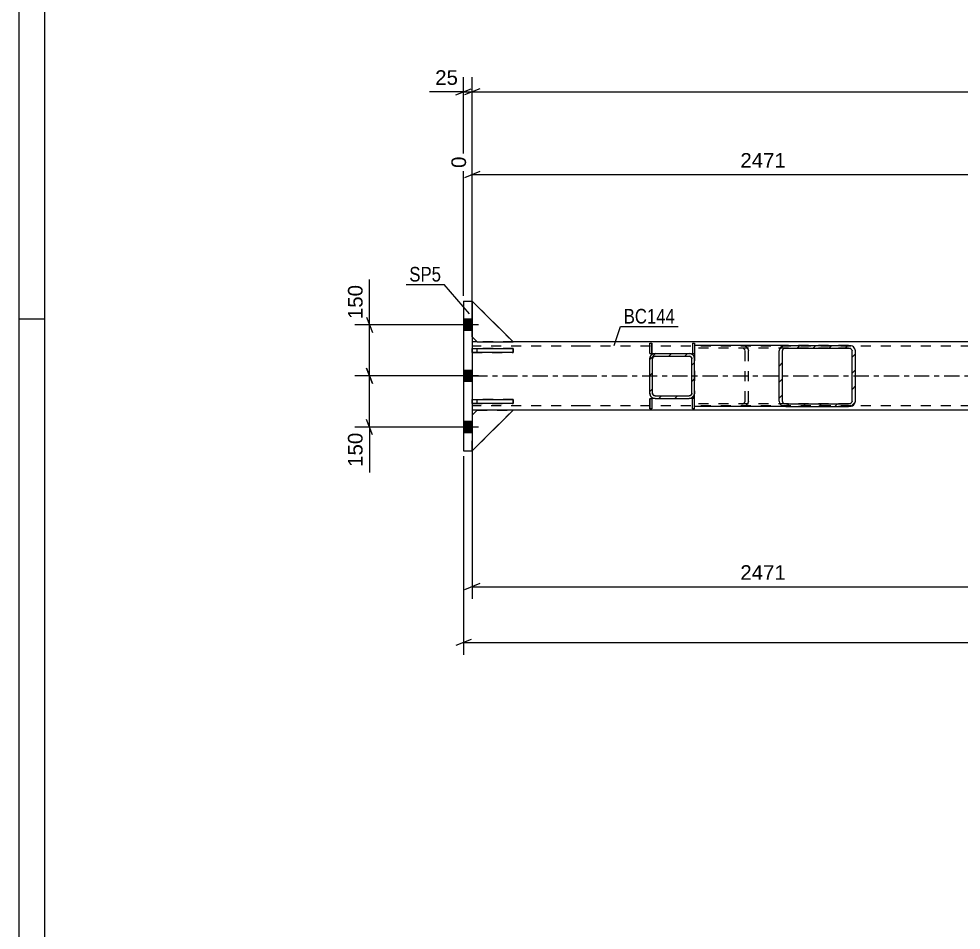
# Model space of a CAD drawing. Header units: millimetres. Extents: x -82 to 1107, y -634 to 207.
# Drawn here: x -82 to 102.5, y -455.6 to -277.2 of the extents above; entities that cross this region are included whole.
import ezdxf

# ---------------------------------------------------------------- set-up
doc = ezdxf.new("R2010")
doc.units = ezdxf.units.MM
doc.linetypes.add('DXK_LINE_DOT2', pattern=[3.9198, 1.9599, -1.9599])
doc.linetypes.add('DXK_LINE_DOT3', pattern=[5.9187, 2.979, -0.9799, 0.9799, -0.9799])
doc.styles.add('Arial', font='ARIAL.TTF', dxfattribs={"height": 0.2})
doc.styles.add('Arial Narrow', font='ARIALN.TTF', dxfattribs={"height": 0.2})

# ---------------------------------------------------------------- blocks, each defined once
blk = doc.blocks.new('Unknown-348435297-1162')
at = {"color": 5, "linetype": 'Continuous'}
for p, q in [((-82.03, 207.06), (-82.03, -633.94)), ((-77.03, 202.06), (-77.03, -628.94)), ((-77.03, -335.94), (-82.03, -335.94))]:
    blk.add_line(p, q, dxfattribs=at)
blk = doc.blocks.new('Part-348435297-1861 - 1833')
at = {"color": 2, "linetype": 'Continuous'}
for p, q in [((7.75, -340.41), (6.75, -340.41)), ((28.08, -340.41), (14.75, -340.41)), ((919.58, -340.41), (28.18, -340.41)), ((7.75, -353.75), (6.75, -353.75)), ((28.08, -353.75), (14.75, -353.75)), ((919.58, -353.75), (28.18, -353.75))]:
    blk.add_line(p, q, dxfattribs=at)
at = {"color": 7, "linetype": 'DXK_LINE_DOT2'}
for p, q in [((6.75, -340.41), (6.75, -353.75)), ((28.08, -341.21), (6.75, -341.21)), ((14.75, -340.41), (7.75, -340.41)), ((927.58, -341.21), (28.18, -341.21)), ((28.08, -352.95), (6.75, -352.95)), ((14.75, -353.75), (7.75, -353.75)), ((927.58, -352.95), (28.18, -352.95))]:
    blk.add_line(p, q, dxfattribs=at)
at = {"color": 7, "linetype": 'DXK_LINE_DOT3'}
for p, q in [((6.75, -347.08), (28.08, -347.08)), ((28.18, -347.08), (927.58, -347.08))]:
    blk.add_line(p, q, dxfattribs=at)
blk = doc.blocks.new('Part-348435297-1870 - 1833')
at = {"color": 2, "linetype": 'Continuous'}
for p, q in [((6.75, -341.68), (14.75, -341.68)), ((6.75, -342.48), (6.75, -341.68)), ((14.75, -342.48), (6.75, -342.48)), ((14.75, -341.68), (14.75, -342.48))]:
    blk.add_line(p, q, dxfattribs=at)
at = {"color": 7, "linetype": 'DXK_LINE_DOT2'}
blk.add_line((7.75, -342.48), (7.75, -341.68), dxfattribs=at)
blk = doc.blocks.new('Part-348435297-1871 - 1833')
at = {"color": 2, "linetype": 'Continuous'}
for p, q in [((6.75, -351.68), (14.75, -351.68)), ((6.75, -352.48), (6.75, -351.68)), ((14.75, -351.68), (14.75, -352.48)), ((14.75, -352.48), (6.75, -352.48))]:
    blk.add_line(p, q, dxfattribs=at)
at = {"color": 7, "linetype": 'DXK_LINE_DOT2'}
blk.add_line((7.75, -352.48), (7.75, -351.68), dxfattribs=at)
blk = doc.blocks.new('Part-348435297-1874 - 1833')
at = {"color": 7, "linetype": 'DXK_LINE_DOT2'}
for p, q in [((6.75, -354.75), (7.75, -353.75)), ((14.75, -353.75), (6.75, -361.75)), ((7.75, -353.75), (14.75, -353.75)), ((6.75, -361.75), (6.75, -354.75))]:
    blk.add_line(p, q, dxfattribs=at)
blk = doc.blocks.new('Part-348435297-1877 - 1833')
at = {"color": 7, "linetype": 'DXK_LINE_DOT2'}
for p, q in [((6.75, -354.75), (7.75, -353.75)), ((14.75, -353.75), (6.75, -361.75)), ((7.75, -353.75), (14.75, -353.75)), ((6.75, -361.75), (6.75, -354.75))]:
    blk.add_line(p, q, dxfattribs=at)
blk = doc.blocks.new('Part-348435297-1880 - 1833')
at = {"color": 2, "linetype": 'Continuous'}
for p, q in [((6.75, -354.75), (7.75, -353.75)), ((14.75, -353.75), (6.75, -361.75)), ((14.75, -353.75), (7.75, -353.75))]:
    blk.add_line(p, q, dxfattribs=at)
at = {"color": 7, "linetype": 'DXK_LINE_DOT2'}
blk.add_line((6.75, -361.75), (6.75, -354.75), dxfattribs=at)
blk = doc.blocks.new('Part-348435297-1883 - 1833')
at = {"color": 7, "linetype": 'DXK_LINE_DOT2'}
for p, q in [((14.75, -340.41), (6.75, -332.41)), ((6.75, -332.41), (6.75, -339.41)), ((6.75, -339.41), (7.75, -340.41)), ((7.75, -340.41), (14.75, -340.41))]:
    blk.add_line(p, q, dxfattribs=at)
blk = doc.blocks.new('Part-348435297-1886 - 1833')
at = {"color": 7, "linetype": 'DXK_LINE_DOT2'}
for p, q in [((14.75, -340.41), (6.75, -332.41)), ((6.75, -332.41), (6.75, -339.41)), ((6.75, -339.41), (7.75, -340.41)), ((7.75, -340.41), (14.75, -340.41))]:
    blk.add_line(p, q, dxfattribs=at)
blk = doc.blocks.new('Part-348435297-1889 - 1833')
at = {"color": 2, "linetype": 'Continuous'}
for p, q in [((14.75, -340.41), (6.75, -332.41)), ((6.75, -339.41), (7.75, -340.41)), ((7.75, -340.41), (14.75, -340.41))]:
    blk.add_line(p, q, dxfattribs=at)
at = {"color": 7, "linetype": 'DXK_LINE_DOT2'}
blk.add_line((6.75, -332.41), (6.75, -339.41), dxfattribs=at)
blk = doc.blocks.new('Part-348435297-1956 - 1833')
at = {"color": 7, "linetype": 'DXK_LINE_DOT2'}
for p, q in [((14.75, -341.68), (6.75, -341.68)), ((6.75, -341.68), (6.75, -342.48)), ((6.75, -342.48), (14.75, -342.48)), ((7.75, -342.48), (7.75, -341.68)), ((14.75, -342.48), (14.75, -341.68))]:
    blk.add_line(p, q, dxfattribs=at)
blk = doc.blocks.new('Part-348435297-2021 - 1833')
at = {"linetype": 'Continuous'}
h = blk.add_hatch(dxfattribs=at)
h.set_pattern_fill('', scale=0.7, style=0, pattern_type=0)
h.set_pattern_definition([(45, (49.659, -351.3976), (-1.57154, 1.57154), [])])
h.paths.add_polyline_path([(49.25, -351.48), (49.66, -351.4), (50, -351.17), (50.24, -350.82), (50.32, -350.41), (50.32, -343.75), (50.24, -343.34), (50, -342.99), (49.66, -342.76), (49.25, -342.68), (42.58, -342.68), (42.18, -342.76), (41.83, -342.99), (41.6, -343.34), (41.52, -343.75), (41.52, -350.41), (41.6, -350.82), (41.83, -351.17), (42.18, -351.4), (42.58, -351.48)])
h.paths.add_polyline_path([(42.38, -350.9), (42.21, -350.79), (42.09, -350.62), (42.05, -350.41), (42.05, -343.75), (42.09, -343.54), (42.21, -343.37), (42.38, -343.25), (42.58, -343.21), (49.25, -343.21), (49.45, -343.25), (49.63, -343.37), (49.74, -343.54), (49.78, -343.75), (49.78, -350.41), (49.74, -350.62), (49.63, -350.79), (49.45, -350.9), (49.25, -350.95), (42.58, -350.95)])
at = {"color": 7, "linetype": 'DXK_LINE_DOT2'}
for p, q in [((42.18, -342.76), (42.58, -342.68)), ((42.58, -343.21), (42.38, -343.25)), ((42.58, -342.68), (49.25, -342.68)), ((42.58, -343.21), (49.25, -343.21)), ((49.25, -342.68), (49.66, -342.76)), ((49.45, -343.25), (49.25, -343.21)), ((41.52, -343.75), (41.6, -343.34)), ((41.52, -350.41), (41.52, -343.75)), ((42.09, -343.54), (42.05, -343.75)), ((42.05, -350.41), (42.05, -343.75)), ((49.78, -343.75), (49.74, -343.54)), ((49.78, -350.41), (49.78, -343.75)), ((50.24, -343.34), (50.32, -343.75)), ((50.32, -350.41), (50.32, -343.75)), ((41.6, -350.82), (41.52, -350.41)), ((42.05, -350.41), (42.09, -350.62)), ((49.74, -350.62), (49.78, -350.41)), ((50.32, -350.41), (50.24, -350.82)), ((42.58, -351.48), (42.18, -351.4)), ((42.38, -350.9), (42.58, -350.95)), ((42.58, -350.95), (49.25, -350.95)), ((42.58, -351.48), (49.25, -351.48)), ((49.25, -350.95), (49.45, -350.9)), ((49.66, -351.4), (49.25, -351.48))]:
    blk.add_line(p, q, dxfattribs=at)
at = {"color": 2, "linetype": 'Continuous'}
for p, q in [((42.58, -342.68), (42.18, -342.76)), ((42.38, -343.25), (42.58, -343.21)), ((42.58, -342.68), (49.25, -342.68)), ((42.58, -343.21), (49.25, -343.21)), ((49.66, -342.76), (49.25, -342.68)), ((49.25, -343.21), (49.45, -343.25)), ((41.6, -343.34), (41.52, -343.75)), ((41.52, -350.41), (41.52, -343.75)), ((42.05, -343.75), (42.09, -343.54)), ((42.05, -350.41), (42.05, -343.75)), ((49.74, -343.54), (49.78, -343.75)), ((49.78, -350.41), (49.78, -343.75)), ((50.32, -343.75), (50.24, -343.34)), ((50.32, -350.41), (50.32, -343.75)), ((41.52, -350.41), (41.6, -350.82)), ((42.09, -350.62), (42.05, -350.41)), ((49.78, -350.41), (49.74, -350.62)), ((50.24, -350.82), (50.32, -350.41)), ((42.18, -351.4), (42.58, -351.48)), ((42.58, -350.95), (42.38, -350.9)), ((42.58, -350.95), (49.25, -350.95)), ((42.58, -351.48), (49.25, -351.48)), ((49.45, -350.9), (49.25, -350.95)), ((49.25, -351.48), (49.66, -351.4))]:
    blk.add_line(p, q, dxfattribs=at)
at = {"color": 7, "linetype": 'DXK_LINE_DOT2'}
for centre, radius, start, end in [((42.58, -343.75), 1.07, 112.5, 157.5), ((49.25, -343.75), 1.07, 22.5, 67.5), ((42.58, -343.75), 0.533, 112.5, 157.5), ((49.25, -343.75), 0.533, 22.5, 67.5), ((42.58, -350.41), 0.533, 202.5, 247.5), ((49.25, -350.41), 0.533, 292.5, 337.5), ((42.58, -350.41), 1.07, 202.5, 247.5), ((49.25, -350.41), 1.07, 292.5, 337.5)]:
    blk.add_arc(centre, radius, start, end, dxfattribs=at)
at = {"color": 2, "linetype": 'Continuous'}
for centre, radius, start, end in [((42.58, -343.75), 1.07, 112.5, 157.5), ((49.25, -343.75), 1.07, 22.5, 67.5), ((42.58, -343.75), 0.533, 112.5, 157.5), ((49.25, -343.75), 0.533, 22.5, 67.5), ((42.58, -350.41), 0.533, 202.5, 247.5), ((49.25, -350.41), 0.533, 292.5, 337.5), ((42.58, -350.41), 1.07, 202.5, 247.5), ((49.25, -350.41), 1.07, 292.5, 337.5)]:
    blk.add_arc(centre, radius, start, end, dxfattribs=at)
blk = doc.blocks.new('Part-348435297-1957 - 1833')
at = {"color": 7, "linetype": 'DXK_LINE_DOT2'}
for p, q in [((14.75, -351.68), (6.75, -351.68)), ((6.75, -351.68), (6.75, -352.48)), ((7.75, -352.48), (7.75, -351.68)), ((14.75, -352.48), (14.75, -351.68)), ((6.75, -352.48), (14.75, -352.48))]:
    blk.add_line(p, q, dxfattribs=at)
blk = doc.blocks.new('Part-348435297-1988 - 1833')
at = {"color": 2, "linetype": 'Continuous'}
for p, q in [((5.08, -332.41), (6.75, -332.41)), ((5.08, -332.41), (5.08, -361.75)), ((6.75, -332.41), (6.75, -361.75)), ((5.08, -361.75), (6.75, -361.75))]:
    blk.add_line(p, q, dxfattribs=at)
blk = doc.blocks.new('Part-348435297-2026 - 1833')
at = {"linetype": 'Continuous'}
h = blk.add_hatch(dxfattribs=at)
h.set_pattern_fill('', scale=0.7, style=0, pattern_type=0)
h.set_pattern_definition([(45, (80.9822, -352.9976), (-1.57154, 1.57154), [])])
h.paths.add_polyline_path([(80.47, -353.08), (80.98, -353), (81.41, -352.77), (81.7, -352.42), (81.8, -352.01), (81.8, -342.15), (81.7, -341.74), (81.41, -341.39), (80.98, -341.16), (80.47, -341.08), (68.17, -341.08), (67.66, -341.16), (67.23, -341.39), (66.94, -341.74), (66.84, -342.15), (66.84, -352.01), (66.94, -352.42), (67.23, -352.77), (67.66, -353), (68.17, -353.08)])
h.paths.add_polyline_path([(67.92, -352.5), (67.7, -352.39), (67.56, -352.22), (67.51, -352.01), (67.51, -342.15), (67.56, -341.94), (67.7, -341.77), (67.92, -341.65), (68.17, -341.61), (80.47, -341.61), (80.73, -341.65), (80.94, -341.77), (81.09, -341.94), (81.14, -342.15), (81.14, -352.01), (81.09, -352.22), (80.94, -352.39), (80.73, -352.5), (80.47, -352.55), (68.17, -352.55)])
at = {"color": 2, "linetype": 'Continuous'}
for p, q in [((68.17, -341.08), (50.32, -341.08)), ((68.17, -341.08), (67.66, -341.16)), ((68.17, -341.08), (80.47, -341.08)), ((80.98, -341.16), (80.47, -341.08)), ((50.32, -342.68), (50.32, -343.75)), ((66.94, -341.74), (66.84, -342.15)), ((66.84, -352.01), (66.84, -342.15)), ((67.51, -342.15), (67.56, -341.94)), ((67.51, -352.01), (67.51, -342.15)), ((67.92, -341.65), (68.17, -341.61)), ((68.17, -341.61), (80.47, -341.61)), ((80.47, -341.61), (80.73, -341.65)), ((81.09, -341.94), (81.14, -342.15)), ((81.14, -352.01), (81.14, -342.15)), ((81.8, -342.15), (81.7, -341.74)), ((81.8, -352.01), (81.8, -342.15)), ((50.32, -351.48), (50.32, -350.41)), ((66.84, -352.01), (66.94, -352.42)), ((67.56, -352.22), (67.51, -352.01)), ((81.14, -352.01), (81.09, -352.22)), ((81.7, -352.42), (81.8, -352.01)), ((68.17, -353.08), (50.32, -353.08)), ((67.66, -353), (68.17, -353.08)), ((68.17, -352.55), (67.92, -352.5)), ((68.17, -352.55), (80.47, -352.55)), ((68.17, -353.08), (80.47, -353.08)), ((80.73, -352.5), (80.47, -352.55)), ((80.47, -353.08), (80.98, -353))]:
    blk.add_line(p, q, dxfattribs=at)
at = {"color": 7, "linetype": 'DXK_LINE_DOT2'}
for p, q in [((50.32, -341.08), (50.32, -342.68)), ((59.51, -341.08), (60.02, -341.16)), ((80.47, -341.08), (68.17, -341.08)), ((80.47, -341.61), (50.32, -341.61)), ((50.32, -342.15), (50.32, -350.41)), ((59.77, -341.65), (59.51, -341.61)), ((60.18, -342.15), (60.13, -341.94)), ((60.18, -352.01), (60.18, -342.15)), ((60.74, -341.74), (60.84, -342.15)), ((60.84, -352.01), (60.84, -342.15)), ((50.32, -350.41), (50.32, -343.75)), ((50.32, -353.08), (50.32, -351.48)), ((60.13, -352.22), (60.18, -352.01)), ((60.84, -352.01), (60.74, -352.42)), ((80.47, -352.55), (50.32, -352.55)), ((59.51, -352.55), (59.77, -352.5)), ((60.02, -353), (59.51, -353.08)), ((80.47, -353.08), (68.17, -353.08))]:
    blk.add_line(p, q, dxfattribs=at)
for centre, radius, start, end in [((59.67, -342.34), 1.23, 29.2511, 73.2822), ((59.59, -342.24), 0.615, 29.2511, 73.2822), ((59.59, -351.92), 0.615, 286.7178, 330.7489), ((59.67, -351.82), 1.23, 286.7178, 330.7489)]:
    blk.add_arc(centre, radius, start, end, dxfattribs=at)
at = {"color": 2, "linetype": 'Continuous'}
for centre, radius, start, end in [((68.02, -342.34), 1.23, 106.7178, 150.7489), ((80.63, -342.34), 1.23, 29.2511, 73.2822), ((68.09, -342.24), 0.615, 106.7178, 150.7489), ((80.55, -342.24), 0.615, 29.2511, 73.2822), ((68.02, -351.82), 1.23, 209.2511, 253.2822), ((68.09, -351.92), 0.615, 209.2511, 253.2822), ((80.55, -351.92), 0.615, 286.7178, 330.7489), ((80.63, -351.82), 1.23, 286.7178, 330.7489)]:
    blk.add_arc(centre, radius, start, end, dxfattribs=at)
blk = doc.blocks.new('Bolt-348435297-2035 - 1833')
at = {"linetype": 'Continuous'}
for points in [[(5.08, -335.98), (5.08, -338.18), (6.75, -338.18), (6.75, -335.98)], [(5.08, -335.98), (5.08, -338.18), (6.75, -338.18), (6.75, -335.98)], [(5.08, -335.98), (5.08, -338.18), (6.75, -338.18), (6.75, -335.98)], [(5.08, -335.98), (5.08, -338.18), (6.75, -338.18), (6.75, -335.98)], [(5.08, -345.98), (5.08, -348.18), (6.75, -348.18), (6.75, -345.98)], [(5.08, -345.98), (5.08, -348.18), (6.75, -348.18), (6.75, -345.98)], [(5.08, -355.98), (5.08, -358.18), (6.75, -358.18), (6.75, -355.98)], [(5.08, -355.98), (5.08, -358.18), (6.75, -358.18), (6.75, -355.98)], [(5.08, -355.98), (5.08, -358.18), (6.75, -358.18), (6.75, -355.98)], [(5.08, -355.98), (5.08, -358.18), (6.75, -358.18), (6.75, -355.98)]]:
    blk.add_hatch(color=1, dxfattribs=at).paths.add_polyline_path(points)
at = {"color": 1, "linetype": 'Continuous'}
for p, q in [((8.02, -337.08), (0.08, -337.08)), ((8.02, -337.08), (0.08, -337.08)), ((8.02, -337.08), (0.08, -337.08)), ((8.02, -337.08), (0.08, -337.08)), ((6.75, -335.98), (5.08, -335.98)), ((6.75, -335.98), (5.08, -335.98)), ((6.75, -335.98), (5.08, -335.98)), ((6.75, -335.98), (5.08, -335.98)), ((6.75, -338.18), (5.08, -338.18)), ((6.75, -338.18), (5.08, -338.18)), ((6.75, -338.18), (5.08, -338.18)), ((6.75, -338.18), (5.08, -338.18)), ((6.75, -345.98), (5.08, -345.98)), ((6.75, -345.98), (5.08, -345.98)), ((8.02, -347.08), (0.08, -347.08)), ((8.02, -347.08), (0.08, -347.08)), ((6.75, -348.18), (5.08, -348.18)), ((6.75, -348.18), (5.08, -348.18)), ((6.75, -355.98), (5.08, -355.98)), ((6.75, -355.98), (5.08, -355.98)), ((6.75, -355.98), (5.08, -355.98)), ((6.75, -355.98), (5.08, -355.98)), ((8.02, -357.08), (0.08, -357.08)), ((8.02, -357.08), (0.08, -357.08)), ((8.02, -357.08), (0.08, -357.08)), ((8.02, -357.08), (0.08, -357.08)), ((6.75, -358.18), (5.08, -358.18)), ((6.75, -358.18), (5.08, -358.18)), ((6.75, -358.18), (5.08, -358.18)), ((6.75, -358.18), (5.08, -358.18))]:
    blk.add_line(p, q, dxfattribs=at)
blk = doc.blocks.new('Part-348435297-2036 - 1833')
at = {"color": 2, "linetype": 'Continuous'}
for p, q in [((49.92, -353.48), (49.92, -351.48)), ((50.32, -351.48), (49.92, -351.48)), ((50.32, -353.48), (50.32, -351.48)), ((50.32, -353.48), (49.92, -353.48)), ((50.32, -353.48), (50.32, -353.08)), ((50.32, -353.48), (50.32, -353.48)), ((50.32, -353.48), (50.32, -353.48))]:
    blk.add_line(p, q, dxfattribs=at)
at = {"color": 7, "linetype": 'DXK_LINE_DOT2'}
for p, q in [((49.92, -353.48), (49.92, -351.48)), ((50.32, -351.48), (50.32, -351.48)), ((50.32, -353.08), (50.32, -351.48))]:
    blk.add_line(p, q, dxfattribs=at)
blk = doc.blocks.new('Part-348435297-2037 - 1833')
at = {"color": 2, "linetype": 'Continuous'}
for p, q in [((49.92, -340.68), (50.32, -340.68)), ((49.92, -340.68), (49.92, -342.68)), ((50.32, -340.68), (50.32, -340.68)), ((50.32, -340.68), (50.32, -340.68)), ((50.32, -340.68), (50.32, -341.08)), ((50.32, -340.68), (50.32, -342.68)), ((49.92, -342.68), (50.32, -342.68))]:
    blk.add_line(p, q, dxfattribs=at)
at = {"color": 7, "linetype": 'DXK_LINE_DOT2'}
for p, q in [((49.92, -340.68), (49.92, -342.68)), ((50.32, -341.08), (50.32, -342.68)), ((50.32, -342.68), (50.32, -342.68))]:
    blk.add_line(p, q, dxfattribs=at)
blk = doc.blocks.new('Part-348435297-2056 - 1833')
at = {"color": 2, "linetype": 'Continuous'}
for p, q in [((41.52, -340.68), (41.52, -340.68)), ((41.52, -340.68), (41.92, -340.68)), ((41.52, -342.68), (41.52, -340.68)), ((41.92, -340.68), (41.92, -340.68)), ((41.92, -342.68), (41.92, -340.68)), ((41.52, -342.68), (41.92, -342.68)), ((41.92, -342.68), (41.92, -342.68))]:
    blk.add_line(p, q, dxfattribs=at)
at = {"color": 7, "linetype": 'DXK_LINE_DOT2'}
for p, q in [((41.52, -342.68), (41.52, -340.68)), ((41.92, -340.68), (41.92, -342.68)), ((41.92, -342.68), (41.92, -342.68))]:
    blk.add_line(p, q, dxfattribs=at)
blk = doc.blocks.new('Part-348435297-2057 - 1833')
at = {"color": 2, "linetype": 'Continuous'}
for p, q in [((41.52, -351.48), (41.52, -351.48)), ((41.52, -351.48), (41.52, -353.48)), ((41.52, -351.48), (41.92, -351.48)), ((41.92, -351.48), (41.92, -351.48)), ((41.92, -351.48), (41.92, -353.48)), ((41.92, -353.48), (41.52, -353.48)), ((41.92, -353.48), (41.92, -353.48))]:
    blk.add_line(p, q, dxfattribs=at)
at = {"color": 7, "linetype": 'DXK_LINE_DOT2'}
for p, q in [((41.52, -353.48), (41.52, -351.48)), ((41.92, -351.48), (41.92, -353.48))]:
    blk.add_line(p, q, dxfattribs=at)
blk = doc.blocks.new('StraightDimension-348435297-12198 - 1833')
at = {"color": 7, "linetype": 'Continuous'}
for p, q in [((5.08, -331.41), (5.08, -288.59)), ((6.75, -331.41), (6.75, -288.59)), ((3.58, -292.04), (6.58, -290.84)), ((5.08, -291.44), (6.75, -291.44)), ((8.25, -290.84), (5.25, -292.04))]:
    blk.add_line(p, q, dxfattribs=at)
at = {"color": 0}
blk.add_wipeout([(4.56, -290.69), (4.56, -286.49), (-1.09, -286.49), (-1.09, -290.69)], dxfattribs=at)
at = {"color": 7, "linetype": 'Continuous'}
blk.add_line((5.08, -291.44), (-1.61, -291.44), dxfattribs=at)
blk.add_line((5.08, -291.44), (-1.61, -291.44), dxfattribs=at)
at = {"color": 3, "style": 'Arial'}
blk.add_text('25', height=2.865, dxfattribs=at).set_placement((-0.49, -290.09))
blk = doc.blocks.new('StraightDimension-348435297-12155 - 1833')
at = {"color": 7, "linetype": 'Continuous'}
for p, q in [((120.69, -325.83), (120.69, -297.47)), ((6.75, -339.41), (6.75, -304.14)), ((8.25, -307.06), (5.25, -308.26)), ((6.75, -307.66), (120.69, -307.66)), ((119.19, -308.26), (122.19, -307.06))]:
    blk.add_line(p, q, dxfattribs=at)
at = {"color": 0, "linetype": 'Continuous'}
for points in [[(120.09, -296.87), (115.89, -296.87), (115.89, -306.96), (120.09, -306.96)], [(6.15, -303.54), (1.95, -303.54), (1.95, -306.96), (6.15, -306.96)]]:
    blk.add_wipeout(points, dxfattribs=at)
at = {"color": 0}
blk.add_wipeout([(68.77, -306.91), (68.77, -302.71), (58.67, -302.71), (58.67, -306.91)], dxfattribs=at)
at = {"color": 3, "linetype": 'Continuous', "style": 'Arial'}
for s, height, p in [('2471', 2.865, (119.49, -306.36)), ('0', 2.87, (5.55, -306.36))]:
    blk.add_text(s, height=height, rotation=90.0002, dxfattribs=at).set_placement(p)
at = {"color": 3, "style": 'Arial'}
blk.add_text('2471', height=2.865, dxfattribs=at).set_placement((59.27, -306.31))
blk = doc.blocks.new('StraightDimension-348435297-12197 - 1833')
at = {"color": 7, "linetype": 'Continuous'}
for p, q in [((6.75, -331.41), (6.75, -288.59)), ((8.25, -290.84), (5.25, -292.04)), ((6.75, -291.44), (927.58, -291.44))]:
    blk.add_line(p, q, dxfattribs=at)
blk = doc.blocks.new('StraightDimension-348435297-12266 - 1833')
at = {"color": 7, "linetype": 'Continuous'}
for p, q in [((6.75, -354.75), (6.75, -390.73)), ((120.69, -368.33), (120.69, -390.73)), ((8.25, -387.73), (5.25, -388.93)), ((6.75, -388.33), (120.69, -388.33)), ((119.19, -388.93), (122.19, -387.73))]:
    blk.add_line(p, q, dxfattribs=at)
at = {"color": 0}
blk.add_wipeout([(68.77, -387.58), (68.77, -383.38), (58.67, -383.38), (58.67, -387.58)], dxfattribs=at)
at = {"color": 3, "style": 'Arial'}
blk.add_text('2471', height=2.865, dxfattribs=at).set_placement((59.27, -386.98))
blk = doc.blocks.new('StraightDimension-348435297-12307 - 1833')
at = {"color": 7, "linetype": 'Continuous'}
for p, q in [((5.08, -362.75), (5.08, -401.66)), ((6.58, -398.66), (3.58, -399.86)), ((5.08, -399.26), (929.25, -399.26))]:
    blk.add_line(p, q, dxfattribs=at)
blk = doc.blocks.new('StraightDimension-348435297-12319 - 1833')
at = {"color": 7, "linetype": 'Continuous'}
for p, q in [((-13.96, -335.58), (-12.76, -338.58)), ((0.75, -337.08), (-16.21, -337.08)), ((-13.36, -347.08), (-13.36, -337.08)), ((-12.76, -348.58), (-13.96, -345.58)), ((0.75, -347.08), (-16.21, -347.08))]:
    blk.add_line(p, q, dxfattribs=at)
at = {"color": 0}
blk.add_wipeout([(-14.11, -328.68), (-18.31, -328.68), (-18.31, -336.55), (-14.11, -336.55)], dxfattribs=at)
at = {"color": 7, "linetype": 'Continuous'}
blk.add_line((-13.36, -337.08), (-13.36, -328.16), dxfattribs=at)
blk.add_line((-13.36, -337.08), (-13.36, -328.16), dxfattribs=at)
at = {"color": 3, "style": 'Arial'}
blk.add_text('150', height=2.865, rotation=90.0002, dxfattribs=at).set_placement((-14.71, -335.95))
blk = doc.blocks.new('StraightDimension-348435297-12320 - 1833')
at = {"color": 7, "linetype": 'Continuous'}
for p, q in [((-13.96, -345.58), (-12.76, -348.58)), ((0.75, -347.08), (-16.21, -347.08)), ((-13.36, -357.08), (-13.36, -347.08)), ((-12.76, -358.58), (-13.96, -355.58)), ((0.75, -357.08), (-16.21, -357.08))]:
    blk.add_line(p, q, dxfattribs=at)
at = {"color": 0}
blk.add_wipeout([(-14.11, -357.6), (-18.31, -357.6), (-18.31, -365.47), (-14.11, -365.47)], dxfattribs=at)
at = {"color": 7, "linetype": 'Continuous'}
blk.add_line((-13.36, -357.08), (-13.36, -366), dxfattribs=at)
blk.add_line((-13.36, -357.08), (-13.36, -366), dxfattribs=at)
at = {"color": 3, "style": 'Arial'}
blk.add_text('150', height=2.865, rotation=90.0002, dxfattribs=at).set_placement((-14.71, -364.87))
blk = doc.blocks.new('Mark-348435297-1857 - 1833')
at = {"color": 0}
blk.add_wipeout([(46.47, -336.81), (46.47, -333.81), (36.42, -333.81), (36.42, -336.81)], dxfattribs=at)
blk.add_wipeout([(46.47, -336.81), (46.47, -333.81), (36.42, -333.81), (36.42, -336.81)], dxfattribs=at)
at = {"color": 30, "linetype": 'Continuous'}
for p, q in [((34.53, -341.11), (35.82, -337.41)), ((35.82, -337.41), (47.07, -337.41))]:
    blk.add_line(p, q, dxfattribs=at)
at = {"color": 3, "style": 'Arial Narrow'}
blk.add_text('BC144', height=2.863, dxfattribs=at).set_placement((36.42, -336.81))
blk = doc.blocks.new('Mark-348435297-1984 - 1833')
at = {"color": 0}
blk.add_wipeout([(0.65, -328.59), (0.65, -325.59), (-5.56, -325.59), (-5.56, -328.59)], dxfattribs=at)
blk.add_wipeout([(0.65, -328.59), (0.65, -325.59), (-5.56, -325.59), (-5.56, -328.59)], dxfattribs=at)
at = {"color": 30, "linetype": 'Continuous'}
for p in [(-6.16, -329.19), (6.2, -334.92)]:
    blk.add_line(p, (1.25, -329.19), dxfattribs=at)
at = {"color": 3, "style": 'Arial Narrow'}
blk.add_text('SP5', height=2.863, dxfattribs=at).set_placement((-5.56, -328.59))

msp = doc.modelspace()

# ---------------------------------------------------------------- block references
for name in ['Unknown-348435297-1162', 'Part-348435297-1988 - 1833', 'Part-348435297-1883 - 1833', 'Part-348435297-1886 - 1833', 'Part-348435297-1889 - 1833', 'Bolt-348435297-2035 - 1833', 'Part-348435297-1861 - 1833', 'Part-348435297-2056 - 1833', 'Part-348435297-2037 - 1833', 'Part-348435297-2026 - 1833', 'Part-348435297-1870 - 1833', 'Part-348435297-1956 - 1833', 'Part-348435297-2021 - 1833', 'Part-348435297-1871 - 1833', 'Part-348435297-1957 - 1833', 'Part-348435297-2057 - 1833', 'Part-348435297-2036 - 1833', 'Part-348435297-1874 - 1833', 'Part-348435297-1877 - 1833', 'Part-348435297-1880 - 1833']:
    msp.add_blockref(name, (0, 0))

# ---------------------------------------------------------------- next in the draw order: block references
for name in ['StraightDimension-348435297-12198 - 1833', 'StraightDimension-348435297-12266 - 1833']:
    msp.add_blockref(name, (0, 0))

# ---------------------------------------------------------------- next in the draw order: block references
for name in ['StraightDimension-348435297-12155 - 1833', 'StraightDimension-348435297-12319 - 1833', 'StraightDimension-348435297-12307 - 1833']:
    msp.add_blockref(name, (0, 0))

# ---------------------------------------------------------------- next in the draw order: block references
for name in ['StraightDimension-348435297-12197 - 1833', 'Mark-348435297-1857 - 1833', 'StraightDimension-348435297-12320 - 1833']:
    msp.add_blockref(name, (0, 0))

# ---------------------------------------------------------------- next in the draw order: block references
msp.add_blockref('Mark-348435297-1984 - 1833', (0, 0))

doc.saveas('drawing.dxf')
